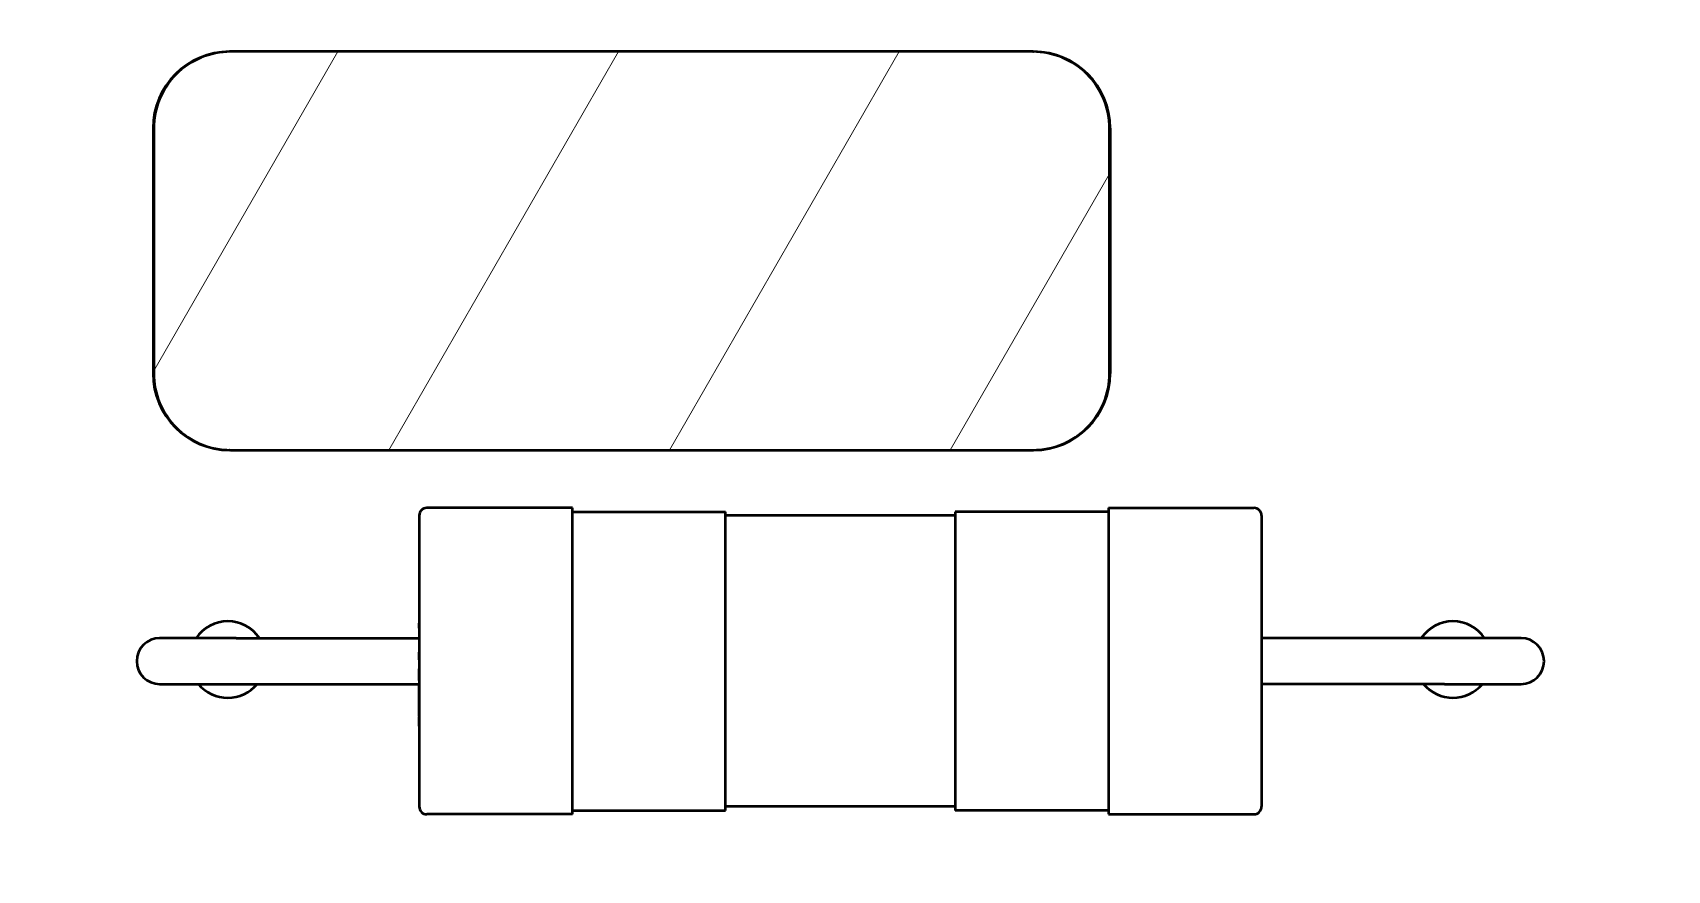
# Model space of a CAD drawing. Header units: millimetres. Extents: x 0 to 841, y 0 to 594.
# Drawn here: x 500.55 to 521.9, y 279 to 289.93 of the extents above; entities that cross this region are included whole.
import ezdxf

# ---------------------------------------------------------------- set-up
doc = ezdxf.new("R2010")
doc.units = ezdxf.units.MM
doc.layers.add('Hatch (ISO)', color=7, linetype='Continuous', lineweight=18)
doc.layers.add('Visible (ISO)', color=7, linetype='Continuous', lineweight=50)

msp = doc.modelspace()

# ---------------------------------------------------------------- hatches: boundary and pattern name
at = {"layer": 'Hatch (ISO)'}
h = msp.add_hatch(dxfattribs=at)
h.set_pattern_fill('ANSI31', color=256, scale=25.4, style=0)
h.set_pattern_definition([(45, (0, 0), (-2.245064, 2.245064), [])])
edge = h.paths.add_edge_path()
edge.add_ellipse((416.288, 307.621), major_axis=(-9.758, 2.186), ratio=1, start_angle=270, end_angle=282.6294)
edge.add_line((416.288, 317.621), (382.416, 317.621))
edge.add_ellipse((382.416, 312.621), major_axis=(-5, 0), ratio=1, start_angle=270, end_angle=360)
edge.add_line((377.416, 312.621), (377.416, 210.621))
edge.add_ellipse((382.416, 210.621), major_axis=(0, -5), ratio=1, start_angle=270, end_angle=360)
edge.add_line((382.416, 205.621), (416.288, 205.621))
edge.add_ellipse((416.288, 215.621), major_axis=(10, 0), ratio=1, start_angle=270, end_angle=282.6294)
edge.add_ellipse((445.416, 85.621), major_axis=(120.242, 26.942), ratio=1, start_angle=64.74122, end_angle=90, ccw=False)
edge.add_ellipse((474.544, 215.621), major_axis=(9.758, -2.186), ratio=1, start_angle=270, end_angle=282.6294)
edge.add_line((474.544, 205.621), (558.416, 205.621))
edge.add_ellipse((558.416, 210.621), major_axis=(5, 0), ratio=1, start_angle=270, end_angle=360)
edge.add_line((563.416, 210.621), (563.416, 312.621))
edge.add_ellipse((558.416, 312.621), major_axis=(0, 5), ratio=1, start_angle=270, end_angle=360)
edge.add_line((558.416, 317.621), (474.544, 317.621))
edge.add_ellipse((474.544, 307.621), major_axis=(-10, 0), ratio=1, start_angle=270, end_angle=282.6294)
edge.add_ellipse((445.416, 437.621), major_axis=(-120.242, -26.942), ratio=1, start_angle=64.74122, end_angle=90, ccw=False)
edge = h.paths.add_edge_path(flags=0)
edge.add_line((388.916, 208.621), (388.916, 210.621))
edge.add_ellipse((382.416, 210.621), major_axis=(0, 6.5), ratio=1, start_angle=270, end_angle=363.5049)
edge.add_line((382.019, 217.108), (380.416, 217.108))
edge.add_line((380.416, 217.108), (380.416, 221.814))
edge.add_spline(control_points=[(380.416, 221.814), (380.416, 222.421), (380.5, 223.145), (380.692, 224.324), (380.822, 224.956), (381.036, 226.225), (381.109, 226.863), (381.109, 228.037), (381.036, 228.675), (380.822, 229.944), (380.692, 230.576), (380.5, 231.755), (380.416, 232.479), (380.416, 233.086)], knot_values=[1.346639, 1.346639, 1.346639, 1.346639, 1.528836, 1.528836, 1.705012, 1.705012, 1.881187, 1.881187, 2.057362, 2.057362, 2.233538, 2.233538, 2.415734, 2.415734, 2.415734, 2.415734], degree=3, periodic=0)
edge.add_line((380.416, 233.086), (380.416, 241.621))
edge.add_ellipse((380.416, 244.121), major_axis=(2.5, 0), ratio=1, start_angle=270, end_angle=450)
edge.add_line((380.416, 246.621), (380.416, 276.621))
edge.add_ellipse((380.416, 279.121), major_axis=(2.5, 0), ratio=1, start_angle=270, end_angle=450)
edge.add_line((380.416, 281.621), (380.416, 306.121))
edge.add_line((380.416, 306.121), (382.489, 306.121))
edge.add_ellipse((382.416, 312.621), major_axis=(6.5, 0.073), ratio=1, start_angle=270, end_angle=359.355)
edge.add_line((388.916, 312.621), (388.916, 314.621))
edge.add_line((388.916, 314.621), (416.288, 314.621))
edge.add_ellipse((416.288, 307.621), major_axis=(7, 0), ratio=1, start_angle=77.3706, end_angle=90, ccw=False)
edge.add_ellipse((445.416, 437.621), major_axis=(123.169, -27.598), ratio=1, start_angle=270, end_angle=279.22446)
edge.add_ellipse((445.416, 311.397), major_axis=(-0.223, -7.497), ratio=1, start_angle=270, end_angle=453.4049)
edge.add_ellipse((445.416, 437.621), major_axis=(126.001, 7.497), ratio=1, start_angle=270, end_angle=279.22446)
edge.add_ellipse((474.544, 307.621), major_axis=(6.831, 1.531), ratio=1, start_angle=77.3706, end_angle=90, ccw=False)
edge.add_line((474.544, 314.621), (535.916, 314.621))
edge.add_ellipse((538.416, 314.621), major_axis=(0, -2.5), ratio=1, start_angle=270, end_angle=450)
edge.add_line((540.916, 314.621), (551.918, 314.621))
edge.add_line((551.918, 314.621), (551.918, 312.445))
edge.add_ellipse((558.416, 312.621), major_axis=(0.176, -6.498), ratio=1, start_angle=270, end_angle=359.0971)
edge.add_line((558.489, 306.121), (560.416, 306.121))
edge.add_line((560.416, 306.121), (560.416, 217.108))
edge.add_line((560.416, 217.108), (558.813, 217.108))
edge.add_ellipse((558.416, 210.621), major_axis=(-6.488, 0.397), ratio=1, start_angle=270, end_angle=361.9571)
edge.add_line((551.918, 210.796), (551.918, 208.621))
edge.add_line((551.918, 208.621), (540.916, 208.621))
edge.add_ellipse((538.416, 208.621), major_axis=(0, 2.5), ratio=1, start_angle=270, end_angle=450)
edge.add_line((535.916, 208.621), (474.544, 208.621))
edge.add_ellipse((474.544, 215.621), major_axis=(-7, 0), ratio=1, start_angle=77.3706, end_angle=90, ccw=False)
edge.add_ellipse((445.416, 85.621), major_axis=(-123.169, 27.598), ratio=1, start_angle=270, end_angle=279.22446)
edge.add_ellipse((445.416, 211.844), major_axis=(0.223, 7.497), ratio=1, start_angle=270, end_angle=453.4049)
edge.add_ellipse((445.416, 85.621), major_axis=(-126.001, -7.497), ratio=1, start_angle=270, end_angle=279.22446)
edge.add_ellipse((416.288, 215.621), major_axis=(-6.831, -1.531), ratio=1, start_angle=77.3706, end_angle=90, ccw=False)
edge.add_line((416.288, 208.621), (388.916, 208.621))
edge = h.paths.add_edge_path(flags=0)
edge.add_ellipse((557.666, 211.371), major_axis=(0, 2.172), ratio=1, start_angle=0, end_angle=360)
edge = h.paths.add_edge_path(flags=0)
edge.add_ellipse((557.666, 311.871), major_axis=(0, 2.172), ratio=1, start_angle=0, end_angle=360)
edge = h.paths.add_edge_path(flags=0)
edge.add_ellipse((383.166, 311.871), major_axis=(0, 2.172), ratio=1, start_angle=0, end_angle=360)
edge = h.paths.add_edge_path(flags=0)
edge.add_ellipse((383.166, 211.371), major_axis=(0, 2.172), ratio=1, start_angle=0, end_angle=360)
edge = h.paths.add_edge_path(flags=0)
edge.add_ellipse((445.416, 214.344), major_axis=(0, 2), ratio=1, start_angle=0, end_angle=360)
edge = h.paths.add_edge_path(flags=0)
edge.add_ellipse((445.416, 308.897), major_axis=(0, 2), ratio=1, start_angle=0, end_angle=360)
h = msp.add_hatch(dxfattribs=at)
h.set_pattern_fill('ANSI31', color=256, scale=25.4, angle=15, style=0)
h.set_pattern_definition([(60, (0, 0), (-2.74963, 1.587501), [])])
edge = h.paths.add_edge_path()
edge.add_spline(control_points=[(502.131, 285.48), (502.131, 285.356), (502.16, 285.211), (502.254, 284.983), (502.337, 284.86), (502.511, 284.685), (502.635, 284.603), (502.863, 284.509), (503.009, 284.48), (503.132, 284.48)], knot_values=[0, 0, 0, 0, 0.037021, 0.037021, 0.074068, 0.074068, 0.111122, 0.111122, 0.14822, 0.14822, 0.14822, 0.14822], degree=3, periodic=0)
edge.add_line((503.132, 284.48), (513.612, 284.48))
edge.add_spline(control_points=[(513.612, 284.48), (513.736, 284.48), (513.881, 284.509), (514.11, 284.603), (514.233, 284.685), (514.408, 284.86), (514.49, 284.983), (514.585, 285.211), (514.614, 285.356), (514.614, 285.48)], knot_values=[-0.14822, -0.14822, -0.14822, -0.14822, -0.111122, -0.111122, -0.074068, -0.074068, -0.037021, -0.037021, 0, 0, 0, 0], degree=3, periodic=0)
edge.add_line((514.614, 285.48), (514.614, 288.68))
edge.add_spline(control_points=[(514.614, 288.68), (514.614, 288.803), (514.585, 288.948), (514.49, 289.176), (514.408, 289.299), (514.233, 289.474), (514.11, 289.556), (513.881, 289.651), (513.736, 289.68), (513.612, 289.68)], knot_values=[0, 0, 0, 0, 0.037006, 0.037006, 0.074038, 0.074038, 0.111107, 0.111107, 0.14822, 0.14822, 0.14822, 0.14822], degree=3, periodic=0)
edge.add_line((513.612, 289.68), (503.132, 289.68))
edge.add_spline(control_points=[(503.132, 289.68), (503.009, 289.68), (502.863, 289.651), (502.635, 289.556), (502.511, 289.474), (502.336, 289.299), (502.254, 289.176), (502.16, 288.948), (502.131, 288.803), (502.131, 288.68)], knot_values=[-0.14822, -0.14822, -0.14822, -0.14822, -0.111107, -0.111107, -0.074038, -0.074038, -0.037006, -0.037006, 0, 0, 0, 0], degree=3, periodic=0)
edge.add_line((502.131, 288.68), (502.131, 285.48))

# ---------------------------------------------------------------- linework, layer by layer
at = {"layer": 'Visible (ISO)'}
for p, q in [((503.132, 289.68), (503.122, 289.68)), ((513.612, 289.68), (503.132, 289.68)), ((513.611, 289.68), (513.622, 289.68)), ((502.122, 288.68), (502.122, 285.48)), ((502.131, 288.68), (502.131, 285.48)), ((514.614, 285.48), (514.614, 288.68)), ((514.622, 288.68), (514.622, 285.48)), ((503.126, 284.48), (503.122, 284.48)), ((503.132, 284.48), (513.612, 284.48)), ((513.594, 284.48), (513.618, 284.48)), ((507.598, 283.726), (505.698, 283.726)), ((507.598, 279.726), (507.598, 283.726)), ((514.598, 283.726), (514.598, 279.726)), ((514.598, 283.726), (516.498, 283.726)), ((505.598, 283.626), (505.598, 279.826)), ((507.598, 283.676), (509.598, 283.676)), ((509.598, 279.776), (509.598, 283.676)), ((512.598, 283.626), (509.598, 283.626)), ((512.598, 283.676), (512.598, 279.776)), ((514.598, 283.676), (512.598, 283.676)), ((516.598, 283.626), (516.598, 279.826)), ((505.597, 282.387), (505.597, 282.339)), ((505.597, 282.387), (505.598, 282.387)), ((505.597, 282.339), (505.597, 282.223)), ((505.597, 282.2), (505.597, 282.223)), ((503.208, 282.026), (502.208, 282.026)), ((503.208, 282.026), (505.597, 282.026)), ((505.597, 282.155), (505.597, 282.2)), ((505.597, 282.2), (505.598, 282.2)), ((505.597, 282.155), (505.597, 282.034)), ((505.597, 282.034), (505.597, 281.896)), ((518.988, 282.026), (516.598, 282.026)), ((519.988, 282.026), (518.988, 282.026)), ((505.597, 281.896), (505.597, 281.841)), ((505.597, 281.896), (505.598, 281.896)), ((505.597, 281.741), (505.597, 281.841)), ((505.597, 281.841), (505.598, 281.841)), ((505.597, 281.741), (505.598, 281.741)), ((505.597, 281.624), (505.598, 281.624)), ((505.597, 281.606), (505.597, 281.624)), ((505.597, 281.549), (505.597, 281.606)), ((505.597, 281.606), (505.598, 281.606)), ((502.208, 281.426), (503.208, 281.426)), ((503.208, 281.426), (505.598, 281.426)), ((505.597, 281.549), (505.598, 281.549)), ((505.597, 281.548), (505.597, 281.549)), ((505.597, 281.548), (505.598, 281.548)), ((505.597, 281.543), (505.598, 281.543)), ((505.597, 281.523), (505.597, 281.543)), ((505.597, 281.471), (505.597, 281.523)), ((505.597, 281.471), (505.597, 281.437)), ((505.597, 281.437), (505.598, 281.437)), ((505.597, 281.425), (505.598, 281.425)), ((505.597, 281.425), (505.597, 281.425)), ((505.597, 281.425), (505.598, 281.425)), ((505.597, 281.413), (505.597, 281.425)), ((505.597, 281.408), (505.597, 281.413)), ((505.597, 281.408), (505.598, 281.408)), ((505.597, 281.335), (505.597, 281.408)), ((518.988, 281.426), (516.598, 281.426)), ((518.988, 281.426), (519.988, 281.426)), ((505.597, 281.332), (505.597, 281.335)), ((505.597, 281.335), (505.598, 281.335)), ((505.597, 281.332), (505.598, 281.332)), ((505.597, 281.327), (505.597, 281.332)), ((505.597, 281.327), (505.598, 281.327)), ((505.597, 281.305), (505.597, 281.327)), ((505.597, 281.264), (505.597, 281.305)), ((505.597, 281.305), (505.598, 281.305)), ((505.597, 281.211), (505.597, 281.264)), ((505.597, 281.189), (505.597, 281.211)), ((505.597, 281.189), (505.598, 281.189)), ((505.597, 281.181), (505.597, 281.189)), ((505.597, 281.127), (505.597, 281.181)), ((505.597, 281.181), (505.598, 281.181)), ((505.597, 281.107), (505.597, 281.127)), ((505.597, 281.127), (505.598, 281.127)), ((505.597, 281.053), (505.597, 281.107)), ((505.597, 281.107), (505.598, 281.107)), ((505.597, 281.053), (505.598, 281.053)), ((505.597, 281.032), (505.597, 281.053)), ((505.597, 281.011), (505.597, 281.032)), ((505.597, 281.011), (505.598, 281.011)), ((505.597, 280.949), (505.597, 281.003)), ((505.597, 281.003), (505.598, 281.003)), ((505.597, 280.929), (505.597, 280.949)), ((505.597, 280.949), (505.598, 280.949)), ((505.597, 280.875), (505.597, 280.929)), ((505.597, 280.929), (505.598, 280.929)), ((505.597, 280.875), (505.598, 280.875)), ((507.598, 279.726), (505.698, 279.726)), ((507.598, 279.776), (509.598, 279.776)), ((512.598, 279.826), (509.598, 279.826)), ((514.598, 279.776), (512.598, 279.776)), ((514.598, 279.726), (516.498, 279.726))]:
    msp.add_line(p, q, dxfattribs=at)
for centre, radius, start, end in [((503.122, 288.68), 1, 90, 180), ((513.622, 288.68), 1, 0, 90), ((503.122, 285.48), 1, 180, 270), ((513.622, 285.48), 1, 270, 0), ((505.698, 283.626), 0.1, 90, 180), ((516.498, 283.626), 0.1, 0, 90), ((503.098, 281.746), 0.5, 34.0432, 145.9568), ((519.098, 281.746), 0.5, 34.0432, 145.9568), ((502.208, 281.726), 0.3, 90, 270), ((519.988, 281.726), 0.3, 270, 90), ((503.098, 281.746), 0.5, 219.8054, 320.1946), ((519.098, 281.746), 0.5, 219.8054, 320.1946), ((505.698, 279.826), 0.1, 180, 270), ((516.498, 279.826), 0.1, 270, 0)]:
    msp.add_arc(centre, radius, start, end, dxfattribs=at)
for points, knots in [([(503.132, 289.68), (503.009, 289.68), (502.863, 289.651), (502.635, 289.556), (502.511, 289.474), (502.336, 289.299), (502.254, 289.176), (502.16, 288.948), (502.131, 288.803), (502.131, 288.68)], [-0.1482197, -0.1482197, -0.1482197, -0.1482197, -0.1111073, -0.1111073, -0.0740379, -0.0740379, -0.037006, -0.037006, 0, 0, 0, 0]), ([(514.614, 288.68), (514.614, 288.803), (514.585, 288.948), (514.49, 289.176), (514.408, 289.299), (514.233, 289.474), (514.11, 289.556), (513.881, 289.651), (513.736, 289.68), (513.612, 289.68)], [0, 0, 0, 0, 0.037006, 0.037006, 0.0740379, 0.0740379, 0.1111073, 0.1111073, 0.1482197, 0.1482197, 0.1482197, 0.1482197]), ([(502.131, 285.48), (502.131, 285.356), (502.16, 285.211), (502.254, 284.983), (502.337, 284.86), (502.511, 284.685), (502.635, 284.603), (502.863, 284.509), (503.009, 284.48), (503.132, 284.48)], [0, 0, 0, 0, 0.0370212, 0.0370212, 0.0740684, 0.0740684, 0.1111225, 0.1111225, 0.1482197, 0.1482197, 0.1482197, 0.1482197]), ([(513.612, 284.48), (513.736, 284.48), (513.881, 284.509), (514.11, 284.603), (514.233, 284.685), (514.408, 284.86), (514.49, 284.983), (514.585, 285.211), (514.614, 285.356), (514.614, 285.48)], [-0.1482197, -0.1482197, -0.1482197, -0.1482197, -0.1111225, -0.1111225, -0.0740684, -0.0740684, -0.0370212, -0.0370212, 0, 0, 0, 0])]:
    msp.add_open_spline(points, degree=3, knots=knots, dxfattribs=at)

doc.saveas('drawing.dxf')
